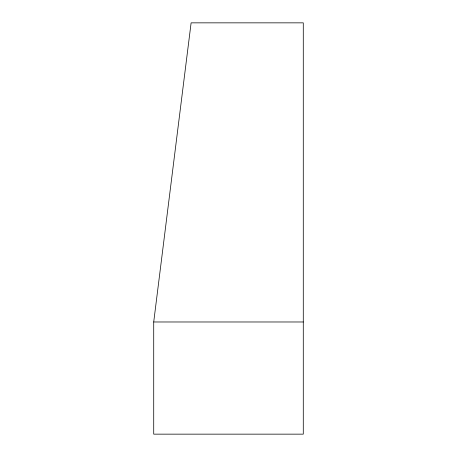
<?xml version="1.0" encoding="UTF-8"?>
<svg xmlns="http://www.w3.org/2000/svg" width="457" height="457" viewBox="0 0 457 457"><rect width="100%" height="100%" fill="white"/><g stroke="black" fill="none" stroke-linecap="round" stroke-linejoin="round"><path stroke-width="0.69" d="M153.718 321.979L191.112 22.85L303.282 22.85L303.282 434.15L153.718 434.15L153.718 321.979L303.282 321.979"/></g></svg>
